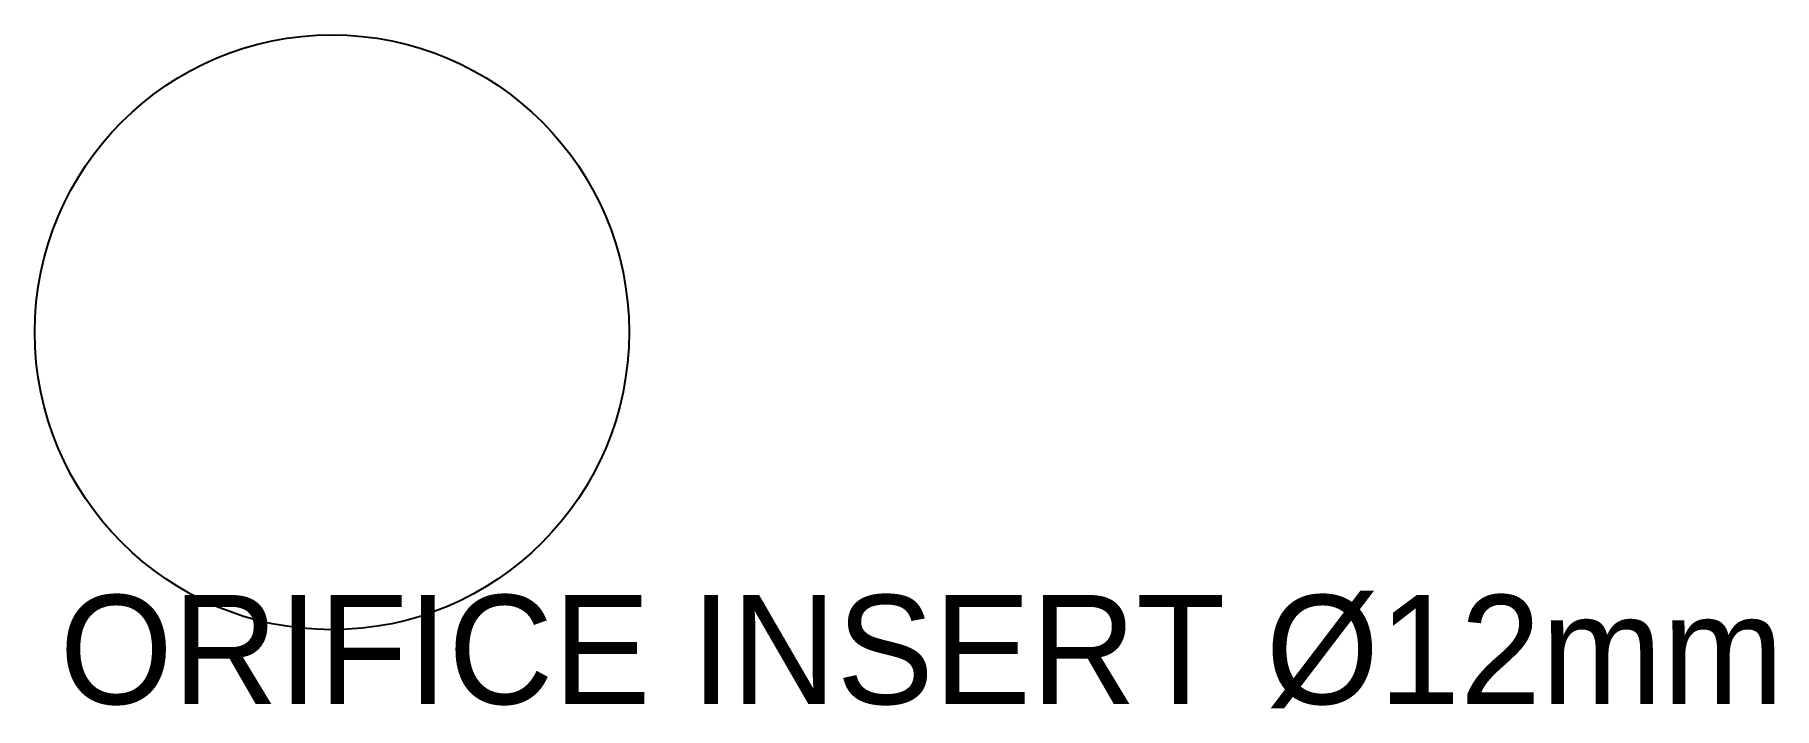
# Model space of a CAD drawing. Extents: x -6 to 29.1, y -7.6 to 6.
import ezdxf

# ---------------------------------------------------------------- set-up
doc = ezdxf.new("R2010")
doc.units = 0

msp = doc.modelspace()

# ---------------------------------------------------------------- linework, layer by layer
at = {"layer": 'CUT'}
msp.add_circle((0, 0), 6, dxfattribs=at)
msp.add_circle((0, 0), 6, dxfattribs=at)

# ---------------------------------------------------------------- texts
at = {"layer": 'ANNOTATE'}
msp.add_text('ORIFICE INSERT Ø12mm', height=2.2, dxfattribs=at).set_placement((-5.5, -7.5))

doc.saveas('drawing.dxf')
